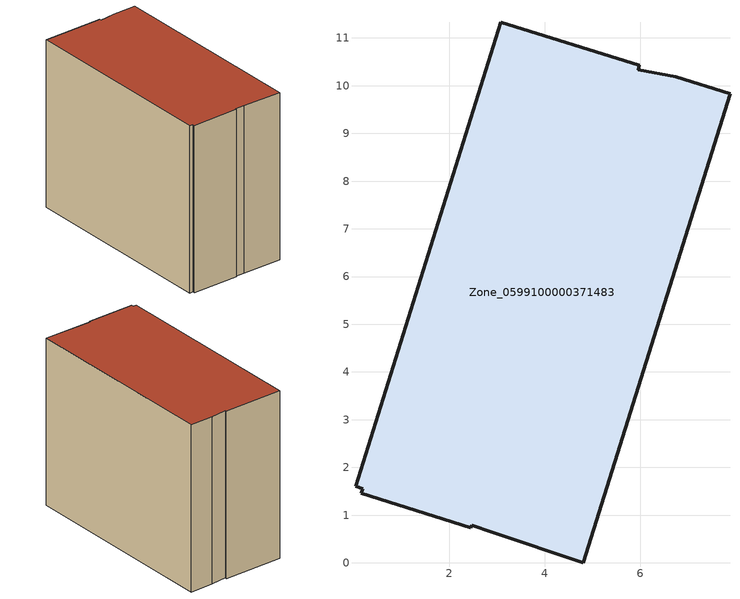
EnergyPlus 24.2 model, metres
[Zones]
Zone_0599100000371483
 floor ground (C_G): 0.15,1.46 0.19,1.56 0.03,1.61 3.08,11.33 5.98,10.42 5.95,10.34 6.75,10.18 7.88,9.83 4.8,0 2.9,0.65 2.47,0.79 2.45,0.74 z0
 wall outside (C_F): 4.8,0 7.88,9.83 6.75,10.18 5.95,10.34 5.98,10.42 3.08,11.33 0.03,1.61 0.19,1.56 0.15,1.46 2.45,0.74 2.47,0.79 2.9,0.65 4.8,0 z0:8.44
 roof outside (C_R): 0.19,1.56 0.15,1.46 2.45,0.74 2.47,0.79 2.9,0.65 4.8,0 7.88,9.83 6.75,10.18 5.95,10.34 5.98,10.42 3.08,11.33 0.03,1.61 z8.44
[BUILDING]
Pand.0599100000371483: North Axis=0; Terrain=City; Loads Convergence Tolerance Value=0.04; Temperature Convergence Tolerance Value=0.4; Solar Distribution=FullExterior; Maximum Number of Warmup Days=25; Minimum Number of Warmup Days=1
[Site:Location]
Rotterdam.The.Hague.AP_ZH_NLD Design_Conditions: Latitude=51.96; Longitude=4.45; Time Zone=1; Elevation=-4.5
[SITE:GROUNDTEMPERATURE:BUILDINGSURFACE]
18, 18, 18, 18, 18, 18, 18, 18, 18, 18, 18, 18
[MATERIAL] Thermal Absorptance=0.9; Solar Absorptance=0.7; Visible Absorptance=0.7
Name | Roughness | Thickness | Conductivity | Density | Specific Heat
G.TI.1992-2005 | MediumSmooth | 0.15 | 0.06 | 540 | 1210
F.TI.1992-2005 | Rough | 0.3 | 0.12 | 1920 | 840
R.TI.1992-2005 | MediumRough | 0.2 | 0.08 | 1500 | 1000
[CONSTRUCTION]
C_G: G.TI.1992-2005
C_F: F.TI.1992-2005
C_R: R.TI.1992-2005
[ZONE]
Zone_0599100000371483: Type=1; Multiplier=1; Ceiling Height=Autocalculate; Volume=Autocalculate; Floor Area=autocalculate; Part of Total Floor Area=Yes
[ZONEINFILTRATION:DESIGNFLOWRATE]
Infil_Zone_0599100000371483: Zone or ZoneList or Space or SpaceList=Zone_0599100000371483; Schedule=AlwaysOn; Design Flow Rate Calculation Method=Flow/Area; Flow Rate per Floor Area=0.0015; Constant Term Coefficient=1; Temperature Term Coefficient=0; Velocity Term Coefficient=0; Velocity Squared Term Coefficient=0
[HVACTEMPLATE:ZONE:IDEALLOADSAIRSYSTEM]
Zone_0599100000371483: Maximum Heating Supply Air Temperature=50; Minimum Cooling Supply Air Temperature=13; Maximum Heating Supply Air Humidity Ratio=0.0156; Minimum Cooling Supply Air Humidity Ratio=0.0077; Heating Limit=NoLimit; Cooling Limit=NoLimit; Dehumidification Control Type=ConstantSensibleHeatRatio; Cooling Sensible Heat Ratio=0.7; Dehumidification Setpoint=60; Humidification Control Type=None; Humidification Setpoint=30; Outdoor Air Method=None; Outdoor Air Flow Rate per Person=0.00944; Outdoor Air Flow Rate per Zone Floor Area=0; Outdoor Air Flow Rate per Zone=0; Demand Controlled Ventilation Type=None; Outdoor Air Economizer Type=NoEconomizer; Heat Recovery Type=None; Sensible Heat Recovery Effectiveness=0.7; Latent Heat Recovery Effectiveness=0.65
[ZONECONTROL:THERMOSTAT]
ThermostatControl_Zone_0599100000371483: Zone or ZoneList=Zone_0599100000371483; Control Type Schedule=DualSetpointControlType; Control 1=Thermostat_Zone_0599100000371483; Temperature Difference Between Cutout And Setpoint=0
[THERMOSTATSETPOINT:DUALSETPOINT]
Thermostat_Zone_0599100000371483: Heating Setpoint Temperature Schedule=HeatingSetpoint_Zone_0599100000371483; Cooling Setpoint Temperature Schedule=CoolingSetpoint_Zone_0599100000371483
[SCHEDULE:COMPACT]
HeatingSetpoint_Zone_0599100000371483: Through: 12/31, For: AllDays, Until: 24:00, 21
CoolingSetpoint_Zone_0599100000371483: Through: 12/31, For: AllDays, Until: 24:00, 24
DualSetpointControlType: Through: 12/31, For: AllDays, Until: 24:00, 4
AlwaysOn: Through: 12/31, For: AllDays, Until: 24:00, 1
